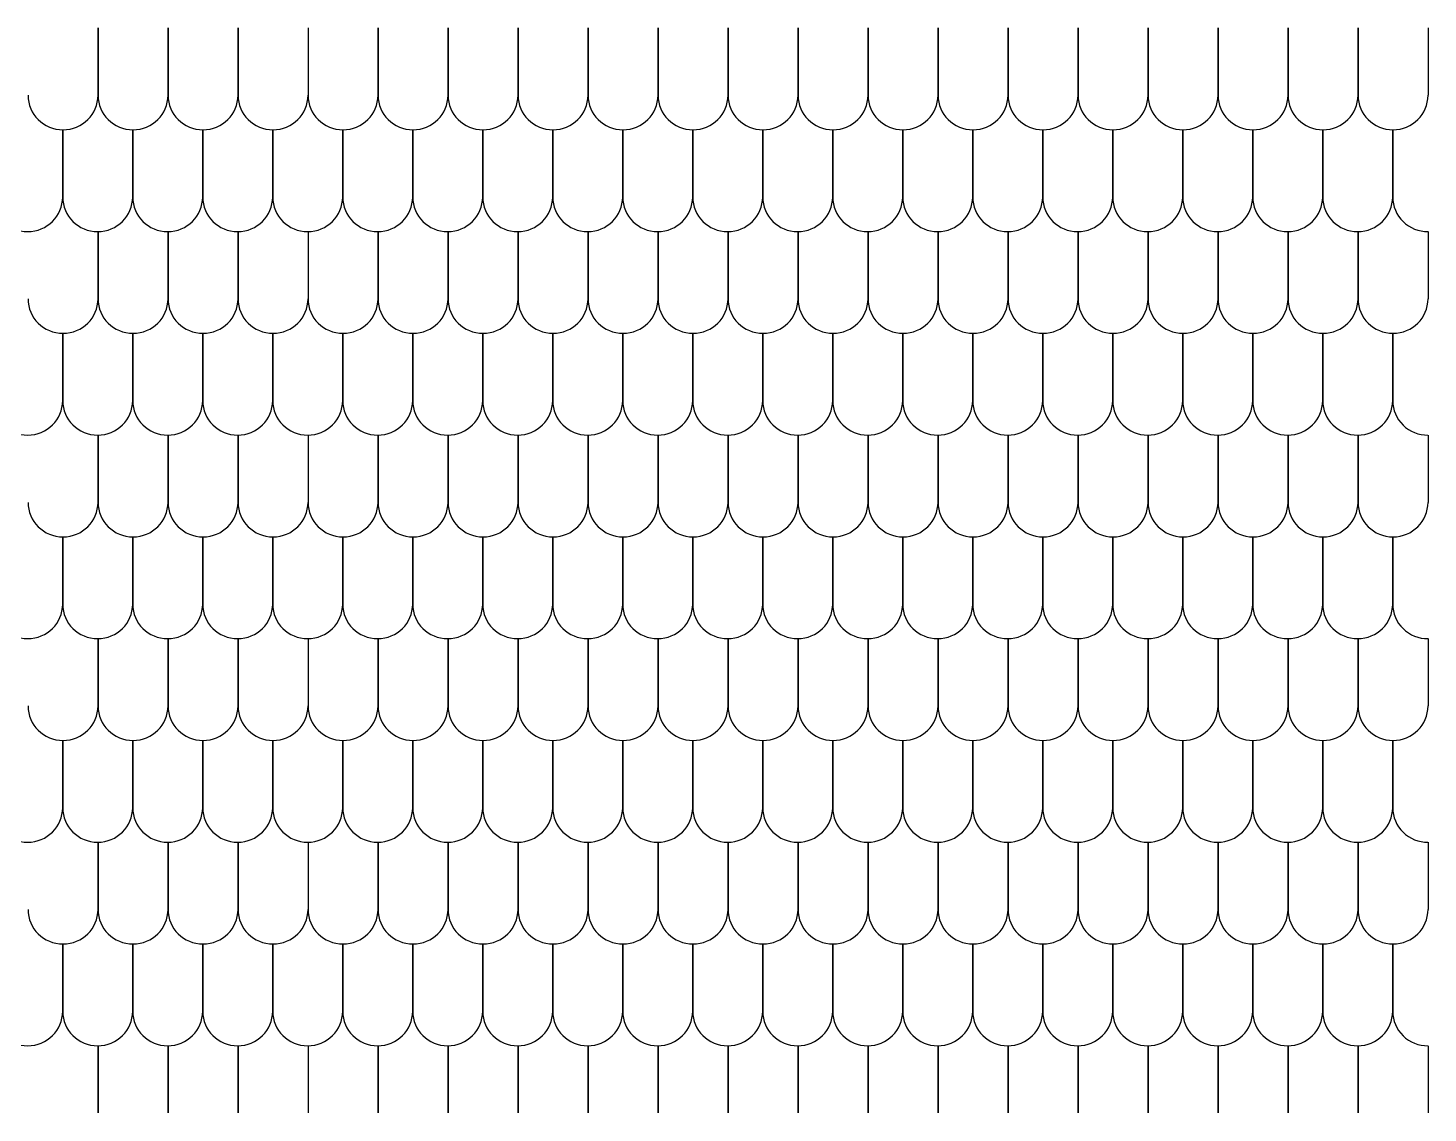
# Model space of a CAD drawing. Extents: x -193 to 453, y 94 to 388.
# Drawn here: x 72.6 to 452.6, y 93.6 to 388.2 of the extents above; entities that cross this region are included whole.
import ezdxf

# ---------------------------------------------------------------- set-up
doc = ezdxf.new("R2010")
doc.units = 0
doc.header["$LTSCALE"] = 2.020202
doc.layers.add('TUILE', color=231, linetype='CONTINUOUS')

msp = doc.modelspace()

# ---------------------------------------------------------------- linework, layer by layer
at = {"layer": 'TUILE', "extrusion": (3.37906e-17, -0.162465, 0.986714)}
for p, q in [((91.59, 369.9, 584.45), (91.59, 388.16, 587.46)), ((91.59, 388.16, 587.46), (91.59, 369.9, 584.45)), ((110.59, 388.16, 587.46), (110.59, 369.9, 584.45)), ((110.59, 369.9, 584.45), (110.59, 388.16, 587.46)), ((129.59, 369.9, 584.45), (129.59, 388.16, 587.46)), ((129.59, 388.16, 587.46), (129.59, 369.9, 584.45)), ((148.59, 388.16, 587.46), (148.59, 369.9, 584.45)), ((167.59, 369.9, 584.45), (167.59, 388.16, 587.46)), ((167.59, 388.16, 587.46), (167.59, 369.9, 584.45)), ((186.59, 388.16, 587.46), (186.59, 369.9, 584.45)), ((186.59, 369.9, 584.45), (186.59, 388.16, 587.46)), ((205.59, 388.16, 587.46), (205.59, 369.9, 584.45)), ((205.59, 369.9, 584.45), (205.59, 388.16, 587.46)), ((224.59, 388.16, 587.46), (224.59, 369.9, 584.45)), ((224.59, 369.9, 584.45), (224.59, 388.16, 587.46)), ((243.59, 388.16, 587.46), (243.59, 369.9, 584.45)), ((243.59, 369.9, 584.45), (243.59, 388.16, 587.46)), ((262.59, 388.16, 587.46), (262.59, 369.9, 584.45)), ((262.59, 369.9, 584.45), (262.59, 388.16, 587.46)), ((281.59, 388.16, 587.46), (281.59, 369.9, 584.45)), ((281.59, 369.9, 584.45), (281.59, 388.16, 587.46)), ((300.59, 388.16, 587.46), (300.59, 369.9, 584.45)), ((300.59, 369.9, 584.45), (300.59, 388.16, 587.46)), ((319.59, 388.16, 587.46), (319.59, 369.9, 584.45)), ((319.59, 369.9, 584.45), (319.59, 388.16, 587.46)), ((338.59, 388.16, 587.46), (338.59, 369.9, 584.45)), ((338.59, 369.9, 584.45), (338.59, 388.16, 587.46)), ((357.59, 388.16, 587.46), (357.59, 369.9, 584.45)), ((357.59, 369.9, 584.45), (357.59, 388.16, 587.46)), ((376.59, 388.16, 587.46), (376.59, 369.9, 584.45)), ((376.59, 369.9, 584.45), (376.59, 388.16, 587.46)), ((395.59, 388.16, 587.46), (395.59, 369.9, 584.45)), ((395.59, 369.9, 584.45), (395.59, 388.16, 587.46)), ((414.59, 388.16, 587.46), (414.59, 369.9, 584.45)), ((414.59, 388.16, 587.46), (414.59, 369.9, 584.45)), ((414.59, 369.9, 584.45), (414.59, 388.16, 587.46)), ((433.59, 388.16, 587.46), (433.59, 369.9, 584.45)), ((433.59, 369.9, 584.45), (433.59, 388.16, 587.46)), ((452.59, 388.16, 587.46), (452.59, 369.9, 584.45)), ((82, 360.53, 582.91), (82, 342.27, 579.91)), ((82, 342.27, 579.91), (82, 360.53, 582.91)), ((82, 360.53, 582.91), (82.18, 360.53, 582.91)), ((101, 360.53, 582.91), (101, 342.27, 579.91)), ((101, 342.27, 579.91), (101, 360.53, 582.91)), ((101, 360.53, 582.91), (101.18, 360.53, 582.91)), ((120, 360.53, 582.91), (120, 342.27, 579.91)), ((120, 342.27, 579.91), (120, 360.53, 582.91)), ((120, 360.53, 582.91), (120.18, 360.53, 582.91)), ((139, 360.53, 582.91), (139, 342.27, 579.91)), ((139, 342.27, 579.91), (139, 360.53, 582.91)), ((139, 360.53, 582.91), (139.18, 360.53, 582.91)), ((158, 360.53, 582.91), (158, 342.27, 579.91)), ((158, 342.27, 579.91), (158, 360.53, 582.91)), ((158, 360.53, 582.91), (158.18, 360.53, 582.91)), ((177, 360.53, 582.91), (177, 342.27, 579.91)), ((177, 342.27, 579.91), (177, 360.53, 582.91)), ((177, 360.53, 582.91), (177.18, 360.53, 582.91)), ((196, 360.53, 582.91), (196, 342.27, 579.91)), ((196, 342.27, 579.91), (196, 360.53, 582.91)), ((196, 360.53, 582.91), (196.18, 360.53, 582.91)), ((215, 360.53, 582.91), (215, 342.27, 579.91)), ((215, 342.27, 579.91), (215, 360.53, 582.91)), ((215, 360.53, 582.91), (215.18, 360.53, 582.91)), ((234, 360.53, 582.91), (234, 342.27, 579.91)), ((234, 342.27, 579.91), (234, 360.53, 582.91)), ((234, 360.53, 582.91), (234.18, 360.53, 582.91)), ((253, 360.53, 582.91), (253, 342.27, 579.91)), ((253, 342.27, 579.91), (253, 360.53, 582.91)), ((253, 360.53, 582.91), (253.18, 360.53, 582.91)), ((272, 360.53, 582.91), (272, 342.27, 579.91)), ((272, 342.27, 579.91), (272, 360.53, 582.91)), ((272, 360.53, 582.91), (272.18, 360.53, 582.91)), ((291, 360.53, 582.91), (291, 342.27, 579.91)), ((291, 342.27, 579.91), (291, 360.53, 582.91)), ((291, 360.53, 582.91), (291.18, 360.53, 582.91)), ((310, 360.53, 582.91), (310, 342.27, 579.91)), ((310, 342.27, 579.91), (310, 360.53, 582.91)), ((310, 360.53, 582.91), (310.18, 360.53, 582.91)), ((329, 360.53, 582.91), (329, 342.27, 579.91)), ((329, 342.27, 579.91), (329, 360.53, 582.91)), ((329, 360.53, 582.91), (329.18, 360.53, 582.91)), ((348, 360.53, 582.91), (348, 342.27, 579.91)), ((348, 342.27, 579.91), (348, 360.53, 582.91)), ((348, 360.53, 582.91), (348.18, 360.53, 582.91)), ((367, 360.53, 582.91), (367, 342.27, 579.91)), ((367, 342.27, 579.91), (367, 360.53, 582.91)), ((367, 360.53, 582.91), (367.18, 360.53, 582.91)), ((386, 360.53, 582.91), (386, 342.27, 579.91)), ((386, 342.27, 579.91), (386, 360.53, 582.91)), ((386, 360.53, 582.91), (386.18, 360.53, 582.91)), ((405, 360.53, 582.91), (405, 342.27, 579.91)), ((405, 342.27, 579.91), (405, 360.53, 582.91)), ((405, 360.53, 582.91), (405.18, 360.53, 582.91)), ((424, 360.53, 582.91), (424, 342.27, 579.91)), ((424, 342.27, 579.91), (424, 360.53, 582.91)), ((424, 360.53, 582.91), (424.18, 360.53, 582.91)), ((443, 360.53, 582.91), (443, 342.27, 579.91)), ((443, 342.27, 579.91), (443, 360.53, 582.91)), ((443, 360.53, 582.91), (443.18, 360.53, 582.91)), ((91.59, 332.9, 578.36), (91.59, 314.65, 575.36)), ((91.59, 314.65, 575.36), (91.59, 332.9, 578.36)), ((110.59, 332.9, 578.36), (110.59, 314.65, 575.36)), ((110.59, 314.65, 575.36), (110.59, 332.9, 578.36)), ((129.59, 332.9, 578.36), (129.59, 314.65, 575.36)), ((129.59, 314.65, 575.36), (129.59, 332.9, 578.36)), ((148.59, 332.9, 578.36), (148.59, 314.65, 575.36)), ((167.59, 332.9, 578.36), (167.59, 314.65, 575.36)), ((167.59, 314.65, 575.36), (167.59, 332.9, 578.36)), ((186.59, 332.9, 578.36), (186.59, 314.65, 575.36)), ((186.59, 314.65, 575.36), (186.59, 332.9, 578.36)), ((205.59, 332.9, 578.36), (205.59, 314.65, 575.36)), ((205.59, 314.65, 575.36), (205.59, 332.9, 578.36)), ((224.59, 332.9, 578.36), (224.59, 314.65, 575.36)), ((224.59, 314.65, 575.36), (224.59, 332.9, 578.36)), ((243.59, 332.9, 578.36), (243.59, 314.65, 575.36)), ((243.59, 314.65, 575.36), (243.59, 332.9, 578.36)), ((262.59, 332.9, 578.36), (262.59, 314.65, 575.36)), ((262.59, 314.65, 575.36), (262.59, 332.9, 578.36)), ((281.59, 332.9, 578.36), (281.59, 314.65, 575.36)), ((281.59, 314.65, 575.36), (281.59, 332.9, 578.36)), ((300.59, 332.9, 578.36), (300.59, 314.65, 575.36)), ((300.59, 314.65, 575.36), (300.59, 332.9, 578.36)), ((319.59, 332.9, 578.36), (319.59, 314.65, 575.36)), ((319.59, 314.65, 575.36), (319.59, 332.9, 578.36)), ((338.59, 332.9, 578.36), (338.59, 314.65, 575.36)), ((338.59, 314.65, 575.36), (338.59, 332.9, 578.36)), ((357.59, 332.9, 578.36), (357.59, 314.65, 575.36)), ((357.59, 314.65, 575.36), (357.59, 332.9, 578.36)), ((376.59, 332.9, 578.36), (376.59, 314.65, 575.36)), ((376.59, 314.65, 575.36), (376.59, 332.9, 578.36)), ((395.59, 332.9, 578.36), (395.59, 314.65, 575.36)), ((395.59, 314.65, 575.36), (395.59, 332.9, 578.36)), ((414.59, 332.9, 578.36), (414.59, 314.65, 575.36)), ((414.59, 332.9, 578.36), (414.59, 314.65, 575.36)), ((414.59, 314.65, 575.36), (414.59, 332.9, 578.36)), ((433.59, 332.9, 578.36), (433.59, 314.65, 575.36)), ((433.59, 314.65, 575.36), (433.59, 332.9, 578.36)), ((452.59, 332.9, 578.36), (452.59, 314.65, 575.36)), ((82, 305.27, 573.81), (82, 287.02, 570.81)), ((82, 287.02, 570.81), (82, 305.27, 573.81)), ((82, 305.27, 573.81), (82.18, 305.27, 573.81)), ((101, 287.02, 570.81), (101, 305.27, 573.81)), ((101, 305.27, 573.81), (101.18, 305.27, 573.81)), ((101, 305.27, 573.81), (101, 287.02, 570.81)), ((120, 305.27, 573.81), (120, 287.02, 570.81)), ((120, 287.02, 570.81), (120, 305.27, 573.81)), ((120, 305.27, 573.81), (120.18, 305.27, 573.81)), ((139, 305.27, 573.81), (139, 287.02, 570.81)), ((139, 287.02, 570.81), (139, 305.27, 573.81)), ((139, 305.27, 573.81), (139.18, 305.27, 573.81)), ((158, 287.02, 570.81), (158, 305.27, 573.81)), ((158, 305.27, 573.81), (158.18, 305.27, 573.81)), ((158, 305.27, 573.81), (158, 287.02, 570.81)), ((177, 305.27, 573.81), (177, 287.02, 570.81)), ((177, 287.02, 570.81), (177, 305.27, 573.81)), ((177, 305.27, 573.81), (177.18, 305.27, 573.81)), ((196, 305.27, 573.81), (196, 287.02, 570.81)), ((196, 287.02, 570.81), (196, 305.27, 573.81)), ((196, 305.27, 573.81), (196.18, 305.27, 573.81)), ((215, 305.27, 573.81), (215, 287.02, 570.81)), ((215, 287.02, 570.81), (215, 305.27, 573.81)), ((215, 305.27, 573.81), (215.18, 305.27, 573.81)), ((234, 305.27, 573.81), (234, 287.02, 570.81)), ((234, 287.02, 570.81), (234, 305.27, 573.81)), ((234, 305.27, 573.81), (234.18, 305.27, 573.81)), ((253, 305.27, 573.81), (253, 287.02, 570.81)), ((253, 287.02, 570.81), (253, 305.27, 573.81)), ((253, 305.27, 573.81), (253.18, 305.27, 573.81)), ((272, 305.27, 573.81), (272, 287.02, 570.81)), ((272, 287.02, 570.81), (272, 305.27, 573.81)), ((272, 305.27, 573.81), (272.18, 305.27, 573.81)), ((291, 305.27, 573.81), (291, 287.02, 570.81)), ((291, 287.02, 570.81), (291, 305.27, 573.81)), ((291, 305.27, 573.81), (291.18, 305.27, 573.81)), ((310, 305.27, 573.81), (310, 287.02, 570.81)), ((310, 287.02, 570.81), (310, 305.27, 573.81)), ((310, 305.27, 573.81), (310.18, 305.27, 573.81)), ((329, 305.27, 573.81), (329, 287.02, 570.81)), ((329, 287.02, 570.81), (329, 305.27, 573.81)), ((329, 305.27, 573.81), (329.18, 305.27, 573.81)), ((348, 305.27, 573.81), (348, 287.02, 570.81)), ((348, 287.02, 570.81), (348, 305.27, 573.81)), ((348, 305.27, 573.81), (348.18, 305.27, 573.81)), ((367, 305.27, 573.81), (367, 287.02, 570.81)), ((367, 287.02, 570.81), (367, 305.27, 573.81)), ((367, 305.27, 573.81), (367.18, 305.27, 573.81)), ((386, 305.27, 573.81), (386, 287.02, 570.81)), ((386, 287.02, 570.81), (386, 305.27, 573.81)), ((386, 305.27, 573.81), (386.18, 305.27, 573.81)), ((405, 305.27, 573.81), (405, 287.02, 570.81)), ((405, 287.02, 570.81), (405, 305.27, 573.81)), ((405, 305.27, 573.81), (405.18, 305.27, 573.81)), ((424, 305.27, 573.81), (424, 287.02, 570.81)), ((424, 287.02, 570.81), (424, 305.27, 573.81)), ((424, 305.27, 573.81), (424.18, 305.27, 573.81)), ((443, 305.27, 573.81), (443, 287.02, 570.81)), ((443, 287.02, 570.81), (443, 305.27, 573.81)), ((443, 305.27, 573.81), (443.18, 305.27, 573.81)), ((91.59, 277.65, 569.26), (91.59, 259.39, 566.26)), ((91.59, 259.39, 566.26), (91.59, 277.65, 569.26)), ((110.59, 277.65, 569.26), (110.59, 259.39, 566.26)), ((110.59, 259.39, 566.26), (110.59, 277.65, 569.26)), ((129.59, 277.65, 569.26), (129.59, 259.39, 566.26)), ((129.59, 259.39, 566.26), (129.59, 277.65, 569.26)), ((148.59, 277.65, 569.26), (148.59, 259.39, 566.26)), ((167.59, 277.65, 569.26), (167.59, 259.39, 566.26)), ((167.59, 259.39, 566.26), (167.59, 277.65, 569.26)), ((186.59, 277.65, 569.26), (186.59, 259.39, 566.26)), ((186.59, 259.39, 566.26), (186.59, 277.65, 569.26)), ((205.59, 277.65, 569.26), (205.59, 259.39, 566.26)), ((205.59, 259.39, 566.26), (205.59, 277.65, 569.26)), ((224.59, 277.65, 569.26), (224.59, 259.39, 566.26)), ((224.59, 259.39, 566.26), (224.59, 277.65, 569.26)), ((243.59, 277.65, 569.26), (243.59, 259.39, 566.26)), ((243.59, 259.39, 566.26), (243.59, 277.65, 569.26)), ((262.59, 277.65, 569.26), (262.59, 259.39, 566.26)), ((262.59, 259.39, 566.26), (262.59, 277.65, 569.26)), ((281.59, 277.65, 569.26), (281.59, 259.39, 566.26)), ((281.59, 259.39, 566.26), (281.59, 277.65, 569.26)), ((300.59, 277.65, 569.26), (300.59, 259.39, 566.26)), ((300.59, 259.39, 566.26), (300.59, 277.65, 569.26)), ((319.59, 277.65, 569.26), (319.59, 259.39, 566.26)), ((319.59, 259.39, 566.26), (319.59, 277.65, 569.26)), ((338.59, 277.65, 569.26), (338.59, 259.39, 566.26)), ((338.59, 259.39, 566.26), (338.59, 277.65, 569.26)), ((357.59, 277.65, 569.26), (357.59, 259.39, 566.26)), ((357.59, 259.39, 566.26), (357.59, 277.65, 569.26)), ((376.59, 277.65, 569.26), (376.59, 259.39, 566.26)), ((376.59, 259.39, 566.26), (376.59, 277.65, 569.26)), ((395.59, 277.65, 569.26), (395.59, 259.39, 566.26)), ((395.59, 259.39, 566.26), (395.59, 277.65, 569.26)), ((414.59, 277.65, 569.26), (414.59, 259.39, 566.26)), ((414.59, 277.65, 569.26), (414.59, 259.39, 566.26)), ((414.59, 259.39, 566.26), (414.59, 277.65, 569.26)), ((433.59, 277.65, 569.26), (433.59, 259.39, 566.26)), ((433.59, 259.39, 566.26), (433.59, 277.65, 569.26)), ((452.59, 277.65, 569.26), (452.59, 259.39, 566.26)), ((82, 250.02, 564.72), (82, 231.76, 561.71)), ((82, 231.76, 561.71), (82, 250.02, 564.72)), ((82, 250.02, 564.72), (82.18, 250.02, 564.72)), ((101, 231.76, 561.71), (101, 250.02, 564.72)), ((101, 250.02, 564.72), (101.18, 250.02, 564.72)), ((101, 250.02, 564.72), (101, 231.76, 561.71)), ((120, 250.02, 564.72), (120, 231.76, 561.71)), ((120, 231.76, 561.71), (120, 250.02, 564.72)), ((120, 250.02, 564.72), (120.18, 250.02, 564.72)), ((139, 250.02, 564.72), (139, 231.76, 561.71)), ((139, 231.76, 561.71), (139, 250.02, 564.72)), ((139, 250.02, 564.72), (139.18, 250.02, 564.72)), ((158, 231.76, 561.71), (158, 250.02, 564.72)), ((158, 250.02, 564.72), (158.18, 250.02, 564.72)), ((158, 250.02, 564.72), (158, 231.76, 561.71)), ((177, 250.02, 564.72), (177, 231.76, 561.71)), ((177, 231.76, 561.71), (177, 250.02, 564.72)), ((177, 250.02, 564.72), (177.18, 250.02, 564.72)), ((196, 250.02, 564.72), (196, 231.76, 561.71)), ((196, 231.76, 561.71), (196, 250.02, 564.72)), ((196, 250.02, 564.72), (196.18, 250.02, 564.72)), ((215, 250.02, 564.72), (215, 231.76, 561.71)), ((215, 231.76, 561.71), (215, 250.02, 564.72)), ((215, 250.02, 564.72), (215.18, 250.02, 564.72)), ((234, 250.02, 564.72), (234, 231.76, 561.71)), ((234, 231.76, 561.71), (234, 250.02, 564.72)), ((234, 250.02, 564.72), (234.18, 250.02, 564.72)), ((253, 250.02, 564.72), (253, 231.76, 561.71)), ((253, 231.76, 561.71), (253, 250.02, 564.72)), ((253, 250.02, 564.72), (253.18, 250.02, 564.72)), ((272, 250.02, 564.72), (272, 231.76, 561.71)), ((272, 231.76, 561.71), (272, 250.02, 564.72)), ((272, 250.02, 564.72), (272.18, 250.02, 564.72)), ((291, 250.02, 564.72), (291, 231.76, 561.71)), ((291, 231.76, 561.71), (291, 250.02, 564.72)), ((291, 250.02, 564.72), (291.18, 250.02, 564.72)), ((310, 250.02, 564.72), (310, 231.76, 561.71)), ((310, 231.76, 561.71), (310, 250.02, 564.72)), ((310, 250.02, 564.72), (310.18, 250.02, 564.72)), ((329, 250.02, 564.72), (329, 231.76, 561.71)), ((329, 231.76, 561.71), (329, 250.02, 564.72)), ((329, 250.02, 564.72), (329.18, 250.02, 564.72)), ((348, 250.02, 564.72), (348, 231.76, 561.71)), ((348, 231.76, 561.71), (348, 250.02, 564.72)), ((348, 250.02, 564.72), (348.18, 250.02, 564.72)), ((367, 250.02, 564.72), (367, 231.76, 561.71)), ((367, 231.76, 561.71), (367, 250.02, 564.72)), ((367, 250.02, 564.72), (367.18, 250.02, 564.72)), ((386, 250.02, 564.72), (386, 231.76, 561.71)), ((386, 231.76, 561.71), (386, 250.02, 564.72)), ((386, 250.02, 564.72), (386.18, 250.02, 564.72)), ((405, 250.02, 564.72), (405, 231.76, 561.71)), ((405, 231.76, 561.71), (405, 250.02, 564.72)), ((405, 250.02, 564.72), (405.18, 250.02, 564.72)), ((424, 250.02, 564.72), (424, 231.76, 561.71)), ((424, 231.76, 561.71), (424, 250.02, 564.72)), ((424, 250.02, 564.72), (424.18, 250.02, 564.72)), ((443, 250.02, 564.72), (443, 231.76, 561.71)), ((443, 231.76, 561.71), (443, 250.02, 564.72)), ((443, 250.02, 564.72), (443.18, 250.02, 564.72)), ((91.59, 222.39, 560.17), (91.59, 204.14, 557.16)), ((91.59, 204.14, 557.16), (91.59, 222.39, 560.17)), ((110.59, 222.39, 560.17), (110.59, 204.14, 557.16)), ((110.59, 204.14, 557.16), (110.59, 222.39, 560.17)), ((129.59, 222.39, 560.17), (129.59, 204.14, 557.16)), ((129.59, 204.14, 557.16), (129.59, 222.39, 560.17)), ((148.59, 222.39, 560.17), (148.59, 204.14, 557.16)), ((167.59, 222.39, 560.17), (167.59, 204.14, 557.16)), ((167.59, 204.14, 557.16), (167.59, 222.39, 560.17)), ((186.59, 222.39, 560.17), (186.59, 204.14, 557.16)), ((186.59, 204.14, 557.16), (186.59, 222.39, 560.17)), ((205.59, 222.39, 560.17), (205.59, 204.14, 557.16)), ((205.59, 204.14, 557.16), (205.59, 222.39, 560.17)), ((224.59, 222.39, 560.17), (224.59, 204.14, 557.16)), ((224.59, 204.14, 557.16), (224.59, 222.39, 560.17)), ((243.59, 222.39, 560.17), (243.59, 204.14, 557.16)), ((243.59, 204.14, 557.16), (243.59, 222.39, 560.17)), ((262.59, 222.39, 560.17), (262.59, 204.14, 557.16)), ((262.59, 204.14, 557.16), (262.59, 222.39, 560.17)), ((281.59, 222.39, 560.17), (281.59, 204.14, 557.16)), ((281.59, 204.14, 557.16), (281.59, 222.39, 560.17)), ((300.59, 222.39, 560.17), (300.59, 204.14, 557.16)), ((300.59, 204.14, 557.16), (300.59, 222.39, 560.17)), ((319.59, 222.39, 560.17), (319.59, 204.14, 557.16)), ((319.59, 204.14, 557.16), (319.59, 222.39, 560.17)), ((338.59, 222.39, 560.17), (338.59, 204.14, 557.16)), ((338.59, 204.14, 557.16), (338.59, 222.39, 560.17)), ((357.59, 222.39, 560.17), (357.59, 204.14, 557.16)), ((357.59, 204.14, 557.16), (357.59, 222.39, 560.17)), ((376.59, 222.39, 560.17), (376.59, 204.14, 557.16)), ((376.59, 204.14, 557.16), (376.59, 222.39, 560.17)), ((395.59, 222.39, 560.17), (395.59, 204.14, 557.16)), ((395.59, 204.14, 557.16), (395.59, 222.39, 560.17)), ((414.59, 222.39, 560.17), (414.59, 204.14, 557.16)), ((414.59, 222.39, 560.17), (414.59, 204.14, 557.16)), ((414.59, 204.14, 557.16), (414.59, 222.39, 560.17)), ((433.59, 222.39, 560.17), (433.59, 204.14, 557.16)), ((433.59, 204.14, 557.16), (433.59, 222.39, 560.17)), ((452.59, 222.39, 560.17), (452.59, 204.14, 557.16)), ((82, 194.76, 555.62), (82, 176.51, 552.61)), ((82, 176.51, 552.61), (82, 194.76, 555.62)), ((82, 194.76, 555.62), (82.18, 194.76, 555.62)), ((101, 176.51, 552.61), (101, 194.76, 555.62)), ((101, 194.76, 555.62), (101.18, 194.76, 555.62)), ((101, 194.76, 555.62), (101, 176.51, 552.61)), ((120, 194.76, 555.62), (120, 176.51, 552.61)), ((120, 176.51, 552.61), (120, 194.76, 555.62)), ((120, 194.76, 555.62), (120.18, 194.76, 555.62)), ((139, 194.76, 555.62), (139, 176.51, 552.61)), ((139, 176.51, 552.61), (139, 194.76, 555.62)), ((139, 194.76, 555.62), (139.18, 194.76, 555.62)), ((158, 176.51, 552.61), (158, 194.76, 555.62)), ((158, 194.76, 555.62), (158.18, 194.76, 555.62)), ((158, 194.76, 555.62), (158, 176.51, 552.61)), ((177, 194.76, 555.62), (177, 176.51, 552.61)), ((177, 176.51, 552.61), (177, 194.76, 555.62)), ((177, 194.76, 555.62), (177.18, 194.76, 555.62)), ((196, 194.76, 555.62), (196, 176.51, 552.61)), ((196, 176.51, 552.61), (196, 194.76, 555.62)), ((196, 194.76, 555.62), (196.18, 194.76, 555.62)), ((215, 194.76, 555.62), (215, 176.51, 552.61)), ((215, 176.51, 552.61), (215, 194.76, 555.62)), ((215, 194.76, 555.62), (215.18, 194.76, 555.62)), ((234, 194.76, 555.62), (234, 176.51, 552.61)), ((234, 176.51, 552.61), (234, 194.76, 555.62)), ((234, 194.76, 555.62), (234.18, 194.76, 555.62)), ((253, 194.76, 555.62), (253, 176.51, 552.61)), ((253, 176.51, 552.61), (253, 194.76, 555.62)), ((253, 194.76, 555.62), (253.18, 194.76, 555.62)), ((272, 194.76, 555.62), (272, 176.51, 552.61)), ((272, 176.51, 552.61), (272, 194.76, 555.62)), ((272, 194.76, 555.62), (272.18, 194.76, 555.62)), ((291, 194.76, 555.62), (291, 176.51, 552.61)), ((291, 176.51, 552.61), (291, 194.76, 555.62)), ((291, 194.76, 555.62), (291.18, 194.76, 555.62)), ((310, 194.76, 555.62), (310, 176.51, 552.61)), ((310, 176.51, 552.61), (310, 194.76, 555.62)), ((310, 194.76, 555.62), (310.18, 194.76, 555.62)), ((329, 194.76, 555.62), (329, 176.51, 552.61)), ((329, 176.51, 552.61), (329, 194.76, 555.62)), ((329, 194.76, 555.62), (329.18, 194.76, 555.62)), ((348, 194.76, 555.62), (348, 176.51, 552.61)), ((348, 176.51, 552.61), (348, 194.76, 555.62)), ((348, 194.76, 555.62), (348.18, 194.76, 555.62)), ((367, 194.76, 555.62), (367, 176.51, 552.61)), ((367, 176.51, 552.61), (367, 194.76, 555.62)), ((367, 194.76, 555.62), (367.18, 194.76, 555.62)), ((386, 194.76, 555.62), (386, 176.51, 552.61)), ((386, 176.51, 552.61), (386, 194.76, 555.62)), ((386, 194.76, 555.62), (386.18, 194.76, 555.62)), ((405, 194.76, 555.62), (405, 176.51, 552.61)), ((405, 176.51, 552.61), (405, 194.76, 555.62)), ((405, 194.76, 555.62), (405.18, 194.76, 555.62)), ((424, 194.76, 555.62), (424, 176.51, 552.61)), ((424, 176.51, 552.61), (424, 194.76, 555.62)), ((424, 194.76, 555.62), (424.18, 194.76, 555.62)), ((443, 194.76, 555.62), (443, 176.51, 552.61)), ((443, 176.51, 552.61), (443, 194.76, 555.62)), ((443, 194.76, 555.62), (443.18, 194.76, 555.62)), ((91.59, 167.14, 551.07), (91.59, 148.88, 548.06)), ((91.59, 148.88, 548.06), (91.59, 167.14, 551.07)), ((110.59, 167.14, 551.07), (110.59, 148.88, 548.06)), ((110.59, 148.88, 548.06), (110.59, 167.14, 551.07)), ((129.59, 167.14, 551.07), (129.59, 148.88, 548.06)), ((129.59, 148.88, 548.06), (129.59, 167.14, 551.07)), ((148.59, 167.14, 551.07), (148.59, 148.88, 548.06)), ((167.59, 167.14, 551.07), (167.59, 148.88, 548.06)), ((167.59, 148.88, 548.06), (167.59, 167.14, 551.07)), ((186.59, 167.14, 551.07), (186.59, 148.88, 548.06)), ((186.59, 148.88, 548.06), (186.59, 167.14, 551.07)), ((205.59, 167.14, 551.07), (205.59, 148.88, 548.06)), ((205.59, 148.88, 548.06), (205.59, 167.14, 551.07)), ((224.59, 167.14, 551.07), (224.59, 148.88, 548.06)), ((224.59, 148.88, 548.06), (224.59, 167.14, 551.07)), ((243.59, 167.14, 551.07), (243.59, 148.88, 548.06)), ((243.59, 148.88, 548.06), (243.59, 167.14, 551.07)), ((262.59, 167.14, 551.07), (262.59, 148.88, 548.06)), ((262.59, 148.88, 548.06), (262.59, 167.14, 551.07)), ((281.59, 167.14, 551.07), (281.59, 148.88, 548.06)), ((281.59, 148.88, 548.06), (281.59, 167.14, 551.07)), ((300.59, 167.14, 551.07), (300.59, 148.88, 548.06)), ((300.59, 148.88, 548.06), (300.59, 167.14, 551.07)), ((319.59, 167.14, 551.07), (319.59, 148.88, 548.06)), ((319.59, 148.88, 548.06), (319.59, 167.14, 551.07)), ((338.59, 167.14, 551.07), (338.59, 148.88, 548.06)), ((338.59, 148.88, 548.06), (338.59, 167.14, 551.07)), ((357.59, 167.14, 551.07), (357.59, 148.88, 548.06)), ((357.59, 148.88, 548.06), (357.59, 167.14, 551.07)), ((376.59, 167.14, 551.07), (376.59, 148.88, 548.06)), ((376.59, 148.88, 548.06), (376.59, 167.14, 551.07)), ((395.59, 167.14, 551.07), (395.59, 148.88, 548.06)), ((395.59, 148.88, 548.06), (395.59, 167.14, 551.07)), ((414.59, 167.14, 551.07), (414.59, 148.88, 548.06)), ((414.59, 167.14, 551.07), (414.59, 148.88, 548.06)), ((414.59, 148.88, 548.06), (414.59, 167.14, 551.07)), ((433.59, 167.14, 551.07), (433.59, 148.88, 548.06)), ((433.59, 148.88, 548.06), (433.59, 167.14, 551.07)), ((452.59, 167.14, 551.07), (452.59, 148.88, 548.06)), ((82, 139.51, 546.52), (82, 121.25, 543.51)), ((82, 121.25, 543.51), (82, 139.51, 546.52)), ((82, 139.51, 546.52), (82.18, 139.51, 546.52)), ((101, 121.25, 543.51), (101, 139.51, 546.52)), ((101, 139.51, 546.52), (101.18, 139.51, 546.52)), ((101, 139.51, 546.52), (101, 121.25, 543.51)), ((120, 139.51, 546.52), (120, 121.25, 543.51)), ((120, 121.25, 543.51), (120, 139.51, 546.52)), ((120, 139.51, 546.52), (120.18, 139.51, 546.52)), ((139, 139.51, 546.52), (139, 121.25, 543.51)), ((139, 121.25, 543.51), (139, 139.51, 546.52)), ((139, 139.51, 546.52), (139.18, 139.51, 546.52)), ((158, 121.25, 543.51), (158, 139.51, 546.52)), ((158, 139.51, 546.52), (158.18, 139.51, 546.52)), ((158, 139.51, 546.52), (158, 121.25, 543.51)), ((177, 139.51, 546.52), (177, 121.25, 543.51)), ((177, 121.25, 543.51), (177, 139.51, 546.52)), ((177, 139.51, 546.52), (177.18, 139.51, 546.52)), ((196, 139.51, 546.52), (196, 121.25, 543.51)), ((196, 121.25, 543.51), (196, 139.51, 546.52)), ((196, 139.51, 546.52), (196.18, 139.51, 546.52)), ((215, 139.51, 546.52), (215, 121.25, 543.51)), ((215, 121.25, 543.51), (215, 139.51, 546.52)), ((215, 139.51, 546.52), (215.18, 139.51, 546.52)), ((234, 139.51, 546.52), (234, 121.25, 543.51)), ((234, 121.25, 543.51), (234, 139.51, 546.52)), ((234, 139.51, 546.52), (234.18, 139.51, 546.52)), ((253, 139.51, 546.52), (253, 121.25, 543.51)), ((253, 121.25, 543.51), (253, 139.51, 546.52)), ((253, 139.51, 546.52), (253.18, 139.51, 546.52)), ((272, 139.51, 546.52), (272, 121.25, 543.51)), ((272, 121.25, 543.51), (272, 139.51, 546.52)), ((272, 139.51, 546.52), (272.18, 139.51, 546.52)), ((291, 139.51, 546.52), (291, 121.25, 543.51)), ((291, 121.25, 543.51), (291, 139.51, 546.52)), ((291, 139.51, 546.52), (291.18, 139.51, 546.52)), ((310, 139.51, 546.52), (310, 121.25, 543.51)), ((310, 121.25, 543.51), (310, 139.51, 546.52)), ((310, 139.51, 546.52), (310.18, 139.51, 546.52)), ((329, 139.51, 546.52), (329, 121.25, 543.51)), ((329, 121.25, 543.51), (329, 139.51, 546.52)), ((329, 139.51, 546.52), (329.18, 139.51, 546.52)), ((348, 139.51, 546.52), (348, 121.25, 543.51)), ((348, 121.25, 543.51), (348, 139.51, 546.52)), ((348, 139.51, 546.52), (348.18, 139.51, 546.52)), ((367, 139.51, 546.52), (367, 121.25, 543.51)), ((367, 121.25, 543.51), (367, 139.51, 546.52)), ((367, 139.51, 546.52), (367.18, 139.51, 546.52)), ((386, 139.51, 546.52), (386, 121.25, 543.51)), ((386, 121.25, 543.51), (386, 139.51, 546.52)), ((386, 139.51, 546.52), (386.18, 139.51, 546.52)), ((405, 139.51, 546.52), (405, 121.25, 543.51)), ((405, 121.25, 543.51), (405, 139.51, 546.52)), ((405, 139.51, 546.52), (405.18, 139.51, 546.52)), ((424, 139.51, 546.52), (424, 121.25, 543.51)), ((424, 121.25, 543.51), (424, 139.51, 546.52)), ((424, 139.51, 546.52), (424.18, 139.51, 546.52)), ((443, 139.51, 546.52), (443, 121.25, 543.51)), ((443, 121.25, 543.51), (443, 139.51, 546.52)), ((443, 139.51, 546.52), (443.18, 139.51, 546.52)), ((91.59, 111.88, 541.97), (91.59, 93.63, 538.96)), ((91.59, 93.63, 538.96), (91.59, 111.88, 541.97)), ((110.59, 111.88, 541.97), (110.59, 93.63, 538.96)), ((110.59, 93.63, 538.96), (110.59, 111.88, 541.97)), ((129.59, 111.88, 541.97), (129.59, 93.63, 538.96)), ((129.59, 93.63, 538.96), (129.59, 111.88, 541.97)), ((148.59, 111.88, 541.97), (148.59, 93.63, 538.96)), ((167.59, 111.88, 541.97), (167.59, 93.63, 538.96)), ((167.59, 93.63, 538.96), (167.59, 111.88, 541.97)), ((186.59, 111.88, 541.97), (186.59, 93.63, 538.96)), ((186.59, 93.63, 538.96), (186.59, 111.88, 541.97)), ((205.59, 111.88, 541.97), (205.59, 93.63, 538.96)), ((205.59, 93.63, 538.96), (205.59, 111.88, 541.97)), ((224.59, 111.88, 541.97), (224.59, 93.63, 538.96)), ((224.59, 93.63, 538.96), (224.59, 111.88, 541.97)), ((243.59, 111.88, 541.97), (243.59, 93.63, 538.96)), ((243.59, 93.63, 538.96), (243.59, 111.88, 541.97)), ((262.59, 111.88, 541.97), (262.59, 93.63, 538.96)), ((262.59, 93.63, 538.96), (262.59, 111.88, 541.97)), ((281.59, 111.88, 541.97), (281.59, 93.63, 538.96)), ((281.59, 93.63, 538.96), (281.59, 111.88, 541.97)), ((300.59, 111.88, 541.97), (300.59, 93.63, 538.96)), ((300.59, 93.63, 538.96), (300.59, 111.88, 541.97)), ((319.59, 111.88, 541.97), (319.59, 93.63, 538.96)), ((319.59, 93.63, 538.96), (319.59, 111.88, 541.97)), ((338.59, 111.88, 541.97), (338.59, 93.63, 538.96)), ((338.59, 93.63, 538.96), (338.59, 111.88, 541.97)), ((357.59, 111.88, 541.97), (357.59, 93.63, 538.96)), ((357.59, 93.63, 538.96), (357.59, 111.88, 541.97)), ((376.59, 111.88, 541.97), (376.59, 93.63, 538.96)), ((376.59, 93.63, 538.96), (376.59, 111.88, 541.97)), ((395.59, 111.88, 541.97), (395.59, 93.63, 538.96)), ((395.59, 93.63, 538.96), (395.59, 111.88, 541.97)), ((414.59, 111.88, 541.97), (414.59, 93.63, 538.96)), ((414.59, 111.88, 541.97), (414.59, 93.63, 538.96)), ((414.59, 93.63, 538.96), (414.59, 111.88, 541.97)), ((433.59, 111.88, 541.97), (433.59, 93.63, 538.96)), ((433.59, 93.63, 538.96), (433.59, 111.88, 541.97)), ((452.59, 111.88, 541.97), (452.59, 93.63, 538.96))]:
    msp.add_line(p, q, dxfattribs=at)
for centre, end in [((82.09, 459.94, 516.59), 0), ((101.09, 459.94, 516.59), 0), ((120.09, 459.94, 516.59), 0), ((139.09, 459.94, 516.59), 0), ((158.09, 459.94, 516.59), 0), ((177.09, 459.94, 516.59), 0), ((196.09, 459.94, 516.59), 0), ((215.09, 459.94, 516.59), 0), ((234.09, 459.94, 516.59), 0), ((253.09, 459.94, 516.59), 0), ((272.09, 459.94, 516.59), 0), ((291.09, 459.94, 516.59), 0), ((310.09, 459.94, 516.59), 0), ((329.09, 459.94, 516.59), 0), ((348.09, 459.94, 516.59), 0), ((367.09, 459.94, 516.59), 0), ((386.09, 459.94, 516.59), 0), ((405.09, 459.94, 516.59), 0), ((424.09, 459.94, 516.59), 0), ((443.09, 459.94, 516.59), 0), ((72.5, 431.94, 516.59), 0), ((91.5, 431.94, 516.59), 0), ((110.5, 431.94, 516.59), 0), ((129.5, 431.94, 516.59), 0), ((148.5, 431.94, 516.59), 0), ((167.5, 431.94, 516.59), 0), ((186.5, 431.94, 516.59), 0), ((205.5, 431.94, 516.59), 0), ((224.5, 431.94, 516.59), 0), ((243.5, 431.94, 516.59), 0), ((262.5, 431.94, 516.59), 0), ((281.5, 431.94, 516.59), 0), ((300.5, 431.94, 516.59), 0), ((319.5, 431.94, 516.59), 0), ((338.5, 431.94, 516.59), 0), ((357.5, 431.94, 516.59), 0), ((376.5, 431.94, 516.59), 0), ((395.5, 431.94, 516.59), 0), ((414.5, 431.94, 516.59), 0), ((433.5, 431.94, 516.59), 0), ((452.5, 431.94, 516.59), 270.5222), ((82.09, 403.94, 516.59), 0), ((101.09, 403.94, 516.59), 0), ((120.09, 403.94, 516.59), 0), ((139.09, 403.94, 516.59), 0), ((158.09, 403.94, 516.59), 0), ((177.09, 403.94, 516.59), 0), ((196.09, 403.94, 516.59), 0), ((215.09, 403.94, 516.59), 0), ((234.09, 403.94, 516.59), 0), ((253.09, 403.94, 516.59), 0), ((272.09, 403.94, 516.59), 0), ((291.09, 403.94, 516.59), 0), ((310.09, 403.94, 516.59), 0), ((329.09, 403.94, 516.59), 0), ((348.09, 403.94, 516.59), 0), ((367.09, 403.94, 516.59), 0), ((386.09, 403.94, 516.59), 0), ((405.09, 403.94, 516.59), 0), ((424.09, 403.94, 516.59), 0), ((443.09, 403.94, 516.59), 0), ((72.5, 375.94, 516.59), 0), ((91.5, 375.94, 516.59), 0), ((110.5, 375.94, 516.59), 0), ((129.5, 375.94, 516.59), 0), ((148.5, 375.94, 516.59), 0), ((167.5, 375.94, 516.59), 0), ((186.5, 375.94, 516.59), 0), ((205.5, 375.94, 516.59), 0), ((224.5, 375.94, 516.59), 0), ((243.5, 375.94, 516.59), 0), ((262.5, 375.94, 516.59), 0), ((281.5, 375.94, 516.59), 0), ((300.5, 375.94, 516.59), 0), ((319.5, 375.94, 516.59), 0), ((338.5, 375.94, 516.59), 0), ((357.5, 375.94, 516.59), 0), ((376.5, 375.94, 516.59), 0), ((395.5, 375.94, 516.59), 0), ((414.5, 375.94, 516.59), 0), ((433.5, 375.94, 516.59), 0), ((452.5, 375.94, 516.59), 270.5222), ((82.09, 347.94, 516.59), 0), ((101.09, 347.94, 516.59), 0), ((120.09, 347.94, 516.59), 0), ((139.09, 347.94, 516.59), 0), ((158.09, 347.94, 516.59), 0), ((177.09, 347.94, 516.59), 0), ((196.09, 347.94, 516.59), 0), ((215.09, 347.94, 516.59), 0), ((234.09, 347.94, 516.59), 0), ((253.09, 347.94, 516.59), 0), ((272.09, 347.94, 516.59), 0), ((291.09, 347.94, 516.59), 0), ((310.09, 347.94, 516.59), 0), ((329.09, 347.94, 516.59), 0), ((348.09, 347.94, 516.59), 0), ((367.09, 347.94, 516.59), 0), ((386.09, 347.94, 516.59), 0), ((405.09, 347.94, 516.59), 0), ((424.09, 347.94, 516.59), 0), ((443.09, 347.94, 516.59), 0), ((72.5, 319.94, 516.59), 0), ((91.5, 319.94, 516.59), 0), ((110.5, 319.94, 516.59), 0), ((129.5, 319.94, 516.59), 0), ((148.5, 319.94, 516.59), 0), ((167.5, 319.94, 516.59), 0), ((186.5, 319.94, 516.59), 0), ((205.5, 319.94, 516.59), 0), ((224.5, 319.94, 516.59), 0), ((243.5, 319.94, 516.59), 0), ((262.5, 319.94, 516.59), 0), ((281.5, 319.94, 516.59), 0), ((300.5, 319.94, 516.59), 0), ((319.5, 319.94, 516.59), 0), ((338.5, 319.94, 516.59), 0), ((357.5, 319.94, 516.59), 0), ((376.5, 319.94, 516.59), 0), ((395.5, 319.94, 516.59), 0), ((414.5, 319.94, 516.59), 0), ((433.5, 319.94, 516.59), 0), ((452.5, 319.94, 516.59), 270.5222), ((82.09, 291.94, 516.59), 0), ((101.09, 291.94, 516.59), 0), ((120.09, 291.94, 516.59), 0), ((139.09, 291.94, 516.59), 0), ((158.09, 291.94, 516.59), 0), ((177.09, 291.94, 516.59), 0), ((196.09, 291.94, 516.59), 0), ((215.09, 291.94, 516.59), 0), ((234.09, 291.94, 516.59), 0), ((253.09, 291.94, 516.59), 0), ((272.09, 291.94, 516.59), 0), ((291.09, 291.94, 516.59), 0), ((310.09, 291.94, 516.59), 0), ((329.09, 291.94, 516.59), 0), ((348.09, 291.94, 516.59), 0), ((367.09, 291.94, 516.59), 0), ((386.09, 291.94, 516.59), 0), ((405.09, 291.94, 516.59), 0), ((424.09, 291.94, 516.59), 0), ((443.09, 291.94, 516.59), 0), ((72.5, 263.94, 516.59), 0), ((91.5, 263.94, 516.59), 0), ((110.5, 263.94, 516.59), 0), ((129.5, 263.94, 516.59), 0), ((148.5, 263.94, 516.59), 0), ((167.5, 263.94, 516.59), 0), ((186.5, 263.94, 516.59), 0), ((205.5, 263.94, 516.59), 0), ((224.5, 263.94, 516.59), 0), ((243.5, 263.94, 516.59), 0), ((262.5, 263.94, 516.59), 0), ((281.5, 263.94, 516.59), 0), ((300.5, 263.94, 516.59), 0), ((319.5, 263.94, 516.59), 0), ((338.5, 263.94, 516.59), 0), ((357.5, 263.94, 516.59), 0), ((376.5, 263.94, 516.59), 0), ((395.5, 263.94, 516.59), 0), ((414.5, 263.94, 516.59), 0), ((433.5, 263.94, 516.59), 0), ((452.5, 263.94, 516.59), 270.5222), ((82.09, 235.94, 516.59), 0), ((101.09, 235.94, 516.59), 0), ((120.09, 235.94, 516.59), 0), ((139.09, 235.94, 516.59), 0), ((158.09, 235.94, 516.59), 0), ((177.09, 235.94, 516.59), 0), ((196.09, 235.94, 516.59), 0), ((215.09, 235.94, 516.59), 0), ((234.09, 235.94, 516.59), 0), ((253.09, 235.94, 516.59), 0), ((272.09, 235.94, 516.59), 0), ((291.09, 235.94, 516.59), 0), ((310.09, 235.94, 516.59), 0), ((329.09, 235.94, 516.59), 0), ((348.09, 235.94, 516.59), 0), ((367.09, 235.94, 516.59), 0), ((386.09, 235.94, 516.59), 0), ((405.09, 235.94, 516.59), 0), ((424.09, 235.94, 516.59), 0), ((443.09, 235.94, 516.59), 0), ((72.5, 207.94, 516.59), 0), ((91.5, 207.94, 516.59), 0), ((110.5, 207.94, 516.59), 0), ((129.5, 207.94, 516.59), 0), ((148.5, 207.94, 516.59), 0), ((167.5, 207.94, 516.59), 0), ((186.5, 207.94, 516.59), 0), ((205.5, 207.94, 516.59), 0), ((224.5, 207.94, 516.59), 0), ((243.5, 207.94, 516.59), 0), ((262.5, 207.94, 516.59), 0), ((281.5, 207.94, 516.59), 0), ((300.5, 207.94, 516.59), 0), ((319.5, 207.94, 516.59), 0), ((338.5, 207.94, 516.59), 0), ((357.5, 207.94, 516.59), 0), ((376.5, 207.94, 516.59), 0), ((395.5, 207.94, 516.59), 0), ((414.5, 207.94, 516.59), 0), ((433.5, 207.94, 516.59), 0), ((452.5, 207.94, 516.59), 270.5222)]:
    msp.add_arc(centre, 9.5, 180, end, dxfattribs=at)

doc.saveas('drawing.dxf')
